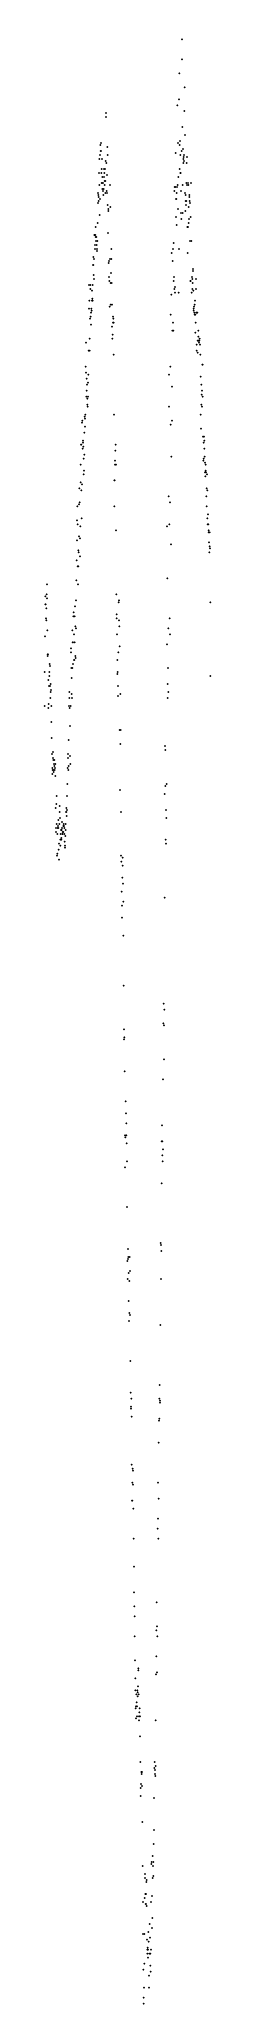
# Model space of a CAD drawing. Header units: metres. Extents: x 0 to 360, y -2739 to 1512.
import ezdxf

# ---------------------------------------------------------------- set-up
doc = ezdxf.new("R2010")
doc.units = ezdxf.units.M

msp = doc.modelspace()

# ---------------------------------------------------------------- linework, layer by layer
for p in [(298, 1512), (297.5, 1468.8), (292, 1438.56), (303.5, 1408.32), (287.5, 1369.44), (288, 1369.44), (291.5, 1382.4), (133, 1352.16), (133.5, 1343.52), (298.5, 1321.92), (303, 1356.48), (121, 1283.04), (122, 1287.36), (136, 1278.72), (289.5, 1287.36), (292.5, 1283.04), (293.5, 1291.68), (304, 1304.64), (118.5, 1252.8), (120.5, 1261.44), (121.5, 1270.08), (122.5, 1270.08), (124.5, 1252.8), (132.5, 1248.48), (134, 1244.16), (136.5, 1261.44), (284, 1265.76), (294, 1261.44), (297, 1270.08), (300, 1274.4), (300.5, 1252.8), (301, 1244.16), (301.5, 1257.12), (302, 1248.48), (302.5, 1261.44), (308, 1244.16), (308.5, 1257.12), (118, 1222.56), (119, 1196.64), (123, 1222.56), (123.5, 1200.96), (124, 1231.2), (125, 1213.92), (126, 1200.96), (126.5, 1200.96), (128.5, 1213.92), (129, 1231.2), (129.5, 1222.56), (130, 1196.64), (130.5, 1205.28), (131, 1231.2), (131.5, 1205.28), (135.5, 1218.24), (142, 1196.64), (282, 1192.32), (283.5, 1192.32), (287, 1192.32), (288.5, 1196.64), (290, 1213.92), (293, 1231.2), (294.5, 1222.56), (295, 1222.56), (299.5, 1196.64), (307.5, 1200.96), (309, 1196.64), (311, 1200.96), (311.5, 1196.64), (317.5, 1200.96), (115.5, 1157.76), (116, 1179.36), (116.5, 1175.04), (117, 1162.08), (117.5, 1170.72), (120, 1166.4), (125.5, 1188), (127, 1183.68), (127.5, 1175.04), (128, 1188), (132, 1179.36), (134.5, 1183.68), (135, 1179.36), (137, 1153.44), (142.5, 1149.12), (281.5, 1183.68), (284.5, 1166.4), (285.5, 1166.4), (286, 1179.36), (295.5, 1183.68), (304.5, 1179.36), (305.5, 1162.08), (306, 1175.04), (306.5, 1153.44), (307, 1162.08), (312, 1149.12), (313.5, 1175.04), (314, 1170.72), (314.5, 1162.08), (315, 1157.76), (110.5, 1105.92), (115, 1114.56), (119.5, 1131.84), (138, 1144.8), (138.5, 1140.48), (285, 1127.52), (286.5, 1110.24), (289, 1144.8), (296, 1136.16), (296.5, 1123.2), (299, 1136.16), (305, 1140.48), (309.5, 1105.92), (310.5, 1105.92), (312.5, 1114.56), (313, 1123.2), (317, 1127.52), (108, 1088.64), (108.5, 1088.64), (109, 1067.04), (110, 1088.64), (111, 1084.32), (111.5, 1075.68), (112, 1084.32), (112.5, 1084.32), (113, 1067.04), (114.5, 1075.68), (137.5, 1092.96), (280, 1071.36), (315.5, 1075.68), (318, 1075.68), (105, 1023.84), (105.5, 1041.12), (106, 1023.84), (107.5, 1036.8), (109.5, 1058.4), (113.5, 1054.08), (114, 1058.4), (139, 1028.16), (140, 1032.48), (141.5, 1036.8), (144.5, 1058.4), (145, 1036.8), (275.5, 1049.76), (277.5, 1032.48), (278, 1058.4), (291, 1058.4), (310, 1049.76), (96.5, 980.64), (99, 980.64), (104.5, 980.64), (106.5, 1002.24), (107, 993.6), (139.5, 997.92), (140.5, 989.28), (143, 984.96), (144, 1006.56), (145.5, 984.96), (279.5, 989.28), (280.5, 997.92), (316, 989.28), (316.5, 989.28), (319.5, 997.92), (320, 993.6), (321, 984.96), (321.5, 1015.2), (322, 1010.88), (328.5, 993.6), (97, 946.08), (99.5, 972), (102.5, 946.08), (103, 967.68), (103.5, 950.4), (104, 946.08), (143.5, 937.44), (146, 937.44), (275, 959.04), (281, 972), (282.5, 976.32), (283, 963.36), (290.5, 963.36), (318.5, 963.36), (319, 963.36), (320.5, 972), (322.5, 967.68), (325.5, 937.44), (326, 946.08), (328, 972), (96, 928.8), (98.5, 907.2), (100, 911.52), (100.5, 894.24), (101, 920.16), (101.5, 928.8), (102, 924.48), (141, 933.12), (148, 898.56), (148.5, 911.52), (149, 907.2), (149.5, 898.56), (273, 915.84), (278.5, 898.56), (323, 928.8), (323.5, 924.48), (324, 933.12), (324.5, 920.16), (325, 915.84), (326.5, 915.84), (327.5, 898.56), (329, 920.16), (330.5, 920.16), (331, 920.16), (89.5, 855.36), (97.5, 864), (146.5, 889.92), (147, 864), (147.5, 872.64), (277, 881.28), (279, 881.28), (327, 876.96), (330, 851.04), (331.5, 859.68), (332.5, 859.68), (333, 881.28), (333.5, 868.32), (334, 859.68), (334.5, 859.68), (335, 855.36), (335.5, 859.68), (336, 864), (336.5, 864), (337, 851.04), (95.5, 838.08), (98, 838.08), (150, 829.44), (329.5, 838.08), (332, 833.76), (337.5, 829.44), (342, 807.84), (342.5, 807.84), (89, 803.52), (90, 790.56), (91.5, 777.6), (94.5, 768.96), (95, 786.24), (269.5, 786.24), (272.5, 803.52), (338, 781.92), (90.5, 738.72), (91, 751.68), (92, 764.64), (92.5, 734.4), (94, 738.72), (276, 760.32), (340, 764.64), (340.5, 743.04), (341.5, 751.68), (343, 738.72), (81.5, 682.56), (82, 686.88), (87, 695.52), (87.5, 691.2), (88.5, 699.84), (93, 721.44), (93.5, 717.12), (150.5, 699.84), (270, 717.12), (276.5, 686.88), (338.5, 699.84), (339.5, 721.44), (341, 717.12), (83, 639.36), (83.5, 643.68), (86.5, 660.96), (88, 673.92), (273.5, 678.24), (339, 669.6), (343.5, 652.32), (345, 639.36), (345.5, 652.32), (346, 643.68), (79, 635.04), (79.5, 635.04), (82.5, 626.4), (84, 630.72), (84.5, 604.8), (86, 613.44), (153, 600.48), (153.5, 622.08), (154, 635.04), (274.5, 609.12), (344, 600.48), (344.5, 604.8), (346.5, 626.4), (347, 609.12), (347.5, 596.16), (78, 552.96), (78.5, 591.84), (85, 570.24), (85.5, 578.88), (151, 557.28), (152, 557.28), (152.5, 591.84), (154.5, 591.84), (348, 574.56), (348.5, 565.92), (349, 578.88), (349.5, 591.84), (350, 574.56), (352, 570.24), (75.5, 540), (80, 535.68), (81, 548.64), (269, 522.72), (350.5, 522.72), (351.5, 540), (352.5, 535.68), (70.5, 470.88), (71, 501.12), (75, 505.44), (76, 509.76), (80.5, 475.2), (151.5, 501.12), (272, 509.76), (351, 501.12), (353, 475.2), (354, 483.84), (354.5, 483.84), (70, 427.68), (71.5, 462.24), (74.5, 436.32), (76.5, 432), (77.5, 457.92), (155, 449.28), (265.5, 457.92), (270.5, 462.24), (353.5, 462.24), (355, 462.24), (355.5, 449.28), (356, 444.96), (358, 444.96), (69.5, 384.48), (73.5, 406.08), (74, 401.76), (77, 393.12), (274, 419.04), (356.5, 423.36), (357, 401.76), (357.5, 414.72), (358.5, 410.4), (69, 341.28), (72, 371.52), (73, 371.52), (266, 345.6), (2, 306.72), (4.5, 311.04), (5, 332.64), (5.5, 302.4), (68.5, 298.08), (72.5, 332.64), (155.5, 311.04), (161, 298.08), (1.5, 289.44), (2.5, 289.44), (3, 259.2), (4, 280.8), (62.5, 263.52), (63, 272.16), (65.5, 263.52), (66, 285.12), (156, 267.84), (156.5, 259.2), (160.5, 293.76), (271, 259.2), (359, 293.76), (1, 220.32), (3.5, 254.88), (6, 233.28), (60.5, 233.28), (63.5, 224.64), (66.5, 241.92), (68, 237.6), (157, 224.64), (161.5, 254.88), (162, 241.92), (268.5, 237.6), (271.5, 224.64), (6.5, 181.44), (7, 177.12), (7.5, 181.44), (57, 194.4), (57.5, 185.76), (61, 207.36), (62, 207.36), (65, 207.36), (67, 177.12), (67.5, 172.8), (160, 185.76), (162.5, 198.72), (265, 203.04), (0.5, 142.56), (10, 133.92), (10.5, 142.56), (11, 159.84), (11.5, 155.52), (58, 151.2), (58.5, 129.6), (60, 151.2), (61.5, 159.84), (64, 168.48), (64.5, 168.48), (157.5, 168.48), (158, 138.24), (158.5, 142.56), (267.5, 151.2), (359.5, 133.92), (8, 125.28), (9.5, 112.32), (12, 112.32), (12.5, 86.4), (13, 99.36), (13.5, 116.64), (14, 103.68), (53.5, 99.36), (54, 86.4), (59, 95.04), (59.5, 86.4), (159, 112.32), (159.5, 90.72), (164.5, 95.04), (266.5, 86.4), (267, 116.64), (268, 99.36), (0, 69.12), (8.5, 64.8), (9, 73.44), (14.5, 69.12), (53, 69.12), (54.5, 64.8), (56.5, 69.12), (15, 34.56), (55, 25.92), (163, 17.28), (165, 17.28), (15.5, 0), (16, -34.56), (18.5, -30.24), (50.5, -34.56), (52.5, -4.32), (55.5, -38.88), (164, -12.96), (261, -17.28), (261.5, -25.92), (16.5, -64.8), (17, -77.76), (17.5, -69.12), (18, -43.2), (19, -47.52), (19.5, -69.12), (20, -73.44), (20.5, -56.16), (21, -47.52), (21.5, -60.48), (22, -69.12), (22.5, -64.8), (23, -56.16), (23.5, -82.08), (50, -64.8), (51, -43.2), (51.5, -69.12), (52, -60.48), (56, -56.16), (26, -125.28), (49, -125.28), (49.5, -99.36), (163.5, -112.32), (260.5, -120.96), (262, -103.68), (264.5, -99.36), (24, -151.2), (25.5, -142.56), (32.5, -159.84), (33, -146.88), (46.5, -159.84), (47, -151.2), (47.5, -159.84), (48, -168.48), (48.5, -155.52), (165.5, -159.84), (263.5, -155.52), (24.5, -203.04), (25, -194.4), (26.5, -185.76), (28, -207.36), (28.5, -194.4), (29, -190.08), (29.5, -177.12), (30, -194.4), (32, -185.76), (33.5, -172.8), (35, -207.36), (35.5, -198.72), (37, -198.72), (37.5, -181.44), (38, -194.4), (38.5, -207.36), (39, -207.36), (39.5, -203.04), (40, -203.04), (40.5, -203.04), (41, -190.08), (41.5, -185.76), (42, -190.08), (42.5, -194.4), (43, -207.36), (45, -211.68), (45.5, -198.72), (46, -185.76), (264, -172.8), (27, -254.88), (27.5, -250.56), (30.5, -241.92), (31.5, -228.96), (34, -220.32), (34.5, -233.28), (36, -216), (36.5, -220.32), (43.5, -224.64), (44, -237.6), (44.5, -233.28), (166, -254.88), (262.5, -220.32), (263, -228.96), (31, -263.52), (166.5, -267.84), (169, -259.2), (169.5, -276.48), (167, -332.64), (168.5, -302.4), (170, -315.36), (168, -362.88), (170.5, -354.24), (260, -345.6), (167.5, -388.8), (171, -427.68), (171.5, -535.68), (258, -574.56), (259.5, -587.52), (172, -630.72), (257.5, -617.76), (258.5, -622.08), (172.5, -652.32), (173, -648), (173.5, -721.44), (259, -695.52), (257, -738.72), (175.5, -786.24), (176, -786.24), (176.5, -812.16), (177, -833.76), (254.5, -838.08), (174, -859.68), (175, -864), (177.5, -859.68), (178, -876.96), (254, -872.64), (255, -872.64), (256.5, -889.92), (174.5, -928.8), (178.5, -915.84), (255.5, -902.88), (256, -915.84), (253.5, -963.36), (179, -1015.2), (251.5, -1092.96), (252, -1097.28), (179.5, -1131.84), (180.5, -1127.52), (181, -1105.92), (181.5, -1123.2), (184.5, -1123.2), (253, -1110.24), (180, -1170.72), (182, -1157.76), (184, -1175.04), (185, -1153.44), (252.5, -1170.72), (182.5, -1218.24), (183, -1261.44), (183.5, -1244.16), (185.5, -1248.48), (251, -1270.08), (186, -1347.84), (249.5, -1399.68), (186.5, -1416.96), (188, -1429.92), (249, -1429.92), (250, -1438.56), (250.5, -1434.24), (187, -1451.52), (187.5, -1447.2), (188.5, -1468.8), (248, -1477.44), (248.5, -1473.12), (247.5, -1524.96), (189, -1572.48), (190.5, -1611.36), (191, -1581.12), (191.5, -1585.44), (245.5, -1611.36), (189.5, -1650.24), (190, -1650.24), (192, -1615.68), (247, -1645.92), (192.5, -1667.52), (246, -1689.12), (193, -1732.32), (245, -1710.72), (246.5, -1732.32), (193.5, -1792.8), (194, -1848.96), (194.5, -1879.2), (195, -1900.8), (243, -1870.56), (195.5, -1944), (242.5, -1931.04), (243.5, -1922.4), (244.5, -1944), (196, -1995.84), (242, -1987.2), (196.5, -2034.72), (203, -2013.12), (203.5, -2017.44), (241.5, -2026.08), (244, -2021.76), (197, -2060.64), (199, -2069.28), (201, -2060.64), (201.5, -2064.96), (202, -2073.6), (202.5, -2052), (204, -2069.28), (197.5, -2099.52), (198, -2121.12), (198.5, -2095.2), (199.5, -2086.56), (200, -2116.8), (200.5, -2095.2), (204.5, -2116.8), (205, -2125.44), (205.5, -2108.16), (206, -2099.52), (206.5, -2116.8), (207, -2160), (241, -2125.44), (207.5, -2216.16), (209.5, -2237.76), (210, -2237.76), (210.5, -2242.08), (211, -2237.76), (238, -2229.12), (238.5, -2216.16), (239, -2233.44), (239.5, -2242.08), (240, -2246.4), (240.5, -2224.8), (208, -2272.32), (208.5, -2289.6), (209, -2263.68), (211.5, -2268), (237.5, -2293.92), (212, -2345.76), (237, -2363.04), (234.5, -2419.2), (236.5, -2393.28), (212.5, -2440.8), (217.5, -2458.08), (231.5, -2436.48), (232, -2432.16), (235, -2440.8), (235.5, -2462.4), (236, -2432.16), (218, -2466.72), (218.5, -2501.28), (220, -2501.28), (220.5, -2475.36), (221, -2471.04), (232.5, -2505.6), (234, -2466.72), (213, -2518.56), (217, -2509.92), (219, -2522.88), (219.5, -2522.88), (221.5, -2527.2), (231, -2518.56), (213.5, -2587.68), (216.5, -2587.68), (225, -2583.36), (227.5, -2566.08), (228, -2566.08), (233, -2574.72), (233.5, -2553.12), (222, -2600.64), (222.5, -2630.88), (223, -2622.24), (223.5, -2617.92), (224.5, -2622.24), (225.5, -2604.96), (227, -2630.88), (228.5, -2596.32), (229, -2630.88), (230.5, -2622.24), (214, -2665.44), (216, -2652.48), (224, -2639.52), (229.5, -2656.8), (230, -2669.76), (215.5, -2704.32), (226, -2678.4), (226.5, -2704.32), (214.5, -2725.92), (215, -2738.88)]:
    msp.add_point(p)

doc.saveas('drawing.dxf')
